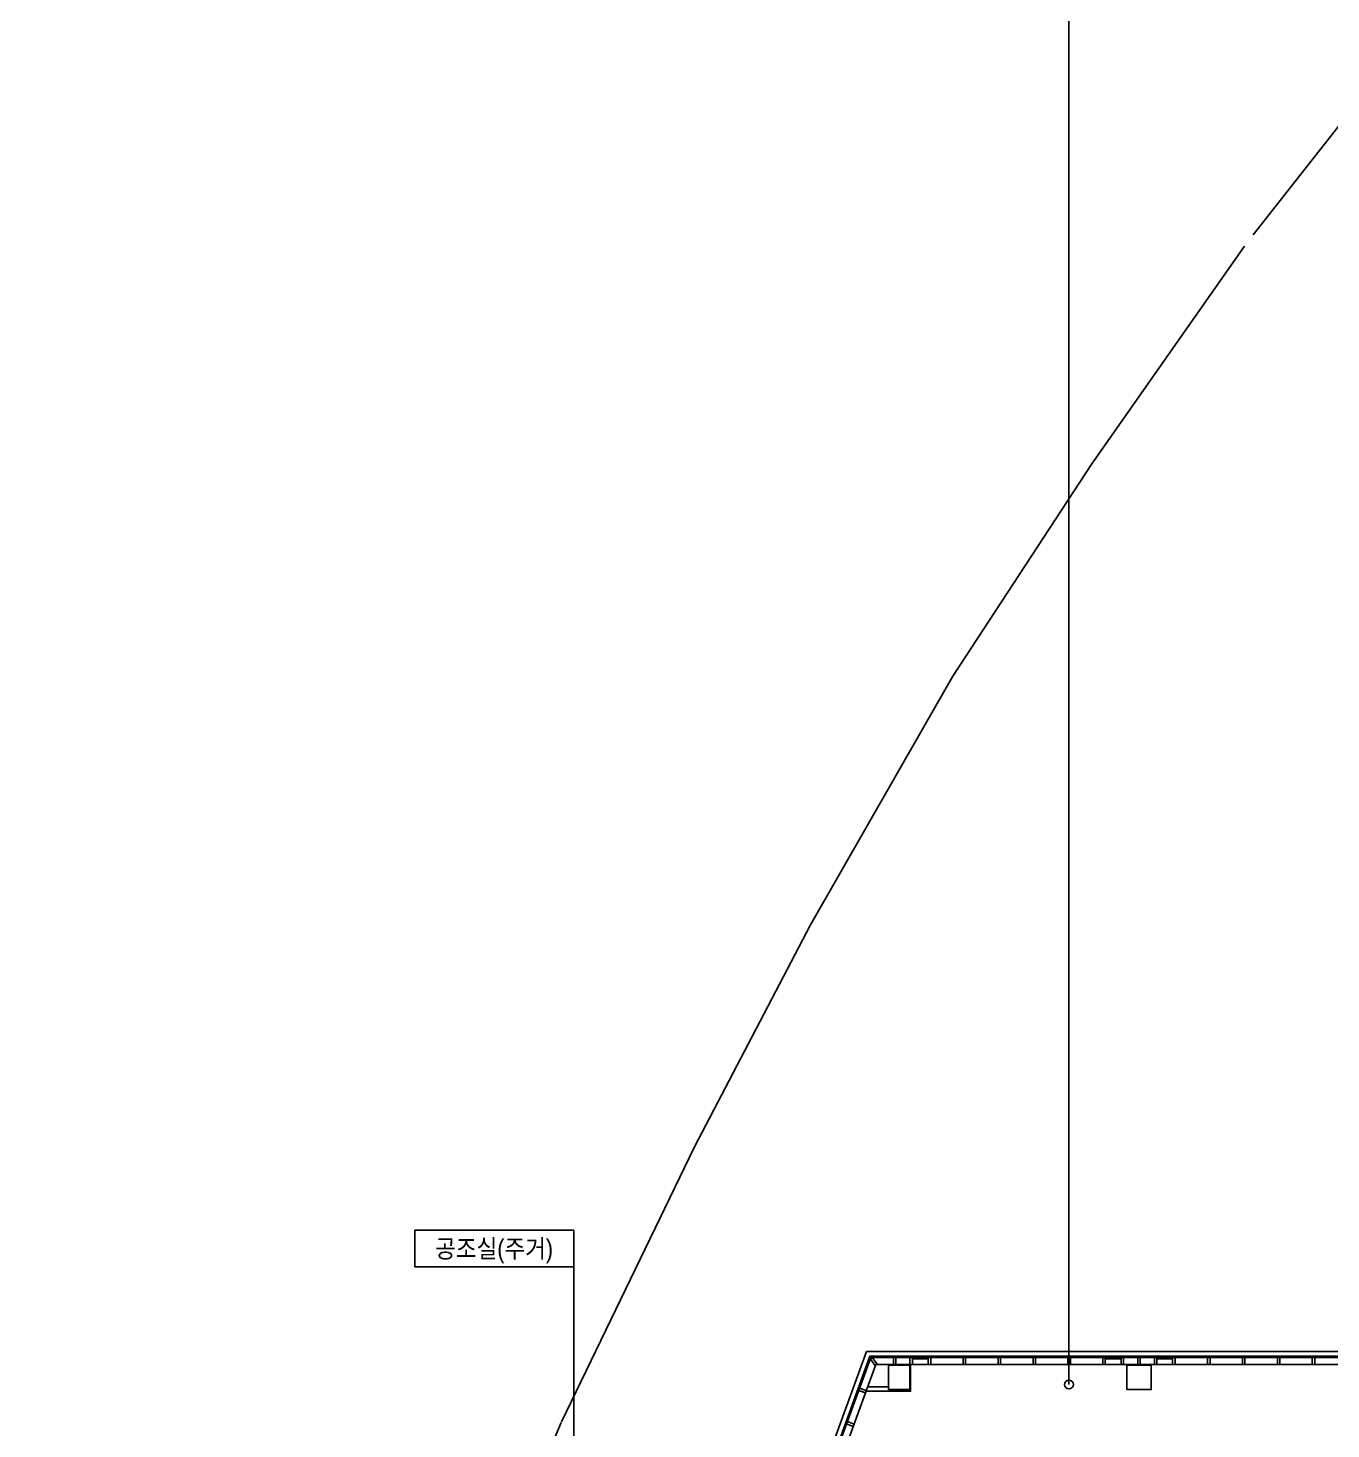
# Model space of a CAD drawing. Header units: millimetres. Extents: x -7448 to 427567, y 91657 to 341328.
# Drawn here: x 71303 to 113958, y 211352 to 257210 of the extents above; entities that cross this region are included whole.
import ezdxf
from ezdxf.enums import TextEntityAlignment as Align

# ---------------------------------------------------------------- set-up
doc = ezdxf.new("R2010")
doc.units = ezdxf.units.MM
doc.header["$LTSCALE"] = 500
doc.header["$MEASUREMENT"] = 0
doc.linetypes.add('CEN-2', pattern=[26, 20, -2, 0, -2, 0, -2])
for name, color, linetype in [('e-plan', 9, 'CONTINUOUS'), ('e-room', 6, 'CONTINUOUS'), ('e-room-box', 7, 'CONTINUOUS')]:
    doc.layers.add(name, color=color, linetype=linetype)
doc.styles.add('돋움', font='Dotum.ttf')

# ---------------------------------------------------------------- blocks, each defined once
blk = doc.blocks.new('A$C5A682445')
at = {"layer": 'e-plan', "linetype": 'CEN-2'}
blk.add_lwpolyline([(0, 0), (-297528, 10), (-297528, 10), (-303990, -8224), (-308983, -15349), (-313535, -22301), (-318191, -30434), (-321988, -37700), (-326350, -46726), (-329347, -53776), (-332994, -63217), (-336011, -72512), (-338199, -80180), (-340420, -89567), (-341938, -97463), (-342555, -101281), (-343809, -111602), (-343809, -111602), (-343809, -111602), (-96696, -114499)], dxfattribs=at)
blk = doc.blocks.new('2F 기둥 140514')
at = {"layer": 'e-plan', "ltscale": 0.5}
for points in [[(39553, 82600), (40253, 82600), (40253, 83400), (39553, 83400)], [(47353, 82600), (48153, 82600), (48153, 83400), (47353, 83400)]]:
    blk.add_lwpolyline(points, close=True, dxfattribs=at)
blk = doc.blocks.new('A$C6B9375F1')
at = {"layer": 'e-plan'}
blk.add_lwpolyline([(-30, 195), (-30, 155), (10, 155), (10, -80), (-70, -80), (-70, 155), (-30, 155)], dxfattribs=at)
blk = doc.blocks.new('syswin520')
at = {"layer": 'e-plan', "ltscale": 0.5}
for p, q in [((470, 0), (50, 0)), ((470, -50), (50, -50))]:
    blk.add_line(p, q, dxfattribs=at)
for points in [[(0, -50), (50, -50), (50, 0), (0, 0)], [(470, -50), (520, -50), (520, 0), (470, 0)]]:
    blk.add_lwpolyline(points, close=True, dxfattribs=at)

msp = doc.modelspace()

# ---------------------------------------------------------------- linework, layer by layer
at = {"layer": 'e-plan'}
for p, q in [((98756, 213892), (90768, 191945)), ((98865, 213737), (90914, 191892)), ((98893, 213697), (90951, 191879)), ((98756, 213892), (120244, 213892)), ((120244, 213737), (98865, 213737)), ((120244, 213697), (98893, 213697)), ((99057, 213462), (92273, 194824)), ((120204, 213462), (99057, 213462))]:
    msp.add_line(p, q, dxfattribs=at)
at = {"layer": 'e-plan', "ltscale": 0.5}
for points in [[(100195, 213462), (100195, 212585), (98738, 212585)], [(99472, 212735), (98793, 212735)]]:
    msp.add_lwpolyline(points, dxfattribs=at)
at = {"layer": 'e-room-box'}
for p, q in [((105379, 263116), (105379, 212809)), ((89171, 216656), (89171, 184776))]:
    msp.add_line(p, q, dxfattribs=at)
msp.add_lwpolyline([(89171, 216656), (83971, 216656), (83971, 217856), (89171, 217856)], close=True, dxfattribs=at)
msp.add_circle((105379, 212809), 145, dxfattribs=at)

# ---------------------------------------------------------------- block references
at = {"layer": 'e-plan'}
for name, p in [('A$C5A682445', (415112, 258292)), ('2F 기둥 140514', (59920, 130042)), ('A$C6B9375F1', (99702, 213542)), ('syswin520', (100255, 213697)), ('A$C6B9375F1', (100845, 213542)), ('A$C6B9375F1', (101988, 213542)), ('A$C6B9375F1', (103131, 213542)), ('A$C6B9375F1', (104274, 213542)), ('A$C6B9375F1', (105416, 213542)), ('A$C6B9375F1', (106559, 213542)), ('syswin520', (106569, 213697)), ('A$C6B9375F1', (107159, 213542)), ('A$C6B9375F1', (107702, 213542)), ('syswin520', (108255, 213697)), ('A$C6B9375F1', (108845, 213542)), ('A$C6B9375F1', (109988, 213542)), ('A$C6B9375F1', (111131, 213542)), ('A$C6B9375F1', (112274, 213542)), ('A$C6B9375F1', (113416, 213542))]:
    msp.add_blockref(name, p, dxfattribs=at)
for p, rotation in [((99034, 213548), 34.97877436966345), ((98668, 212626), 69.99999934060686), ((98269, 211531), 69.99999934060686)]:
    msp.add_blockref('A$C6B9375F1', p, dxfattribs=dict(at, rotation=rotation))
at = {"layer": 'e-plan', "xscale": -1}
for p in [(100185, 213542), (108185, 213542)]:
    msp.add_blockref('A$C6B9375F1', p, dxfattribs=at)

# ---------------------------------------------------------------- texts
at = {"layer": 'e-room', "style": '돋움', "width": 0.9}
msp.add_text('공조실(주거)', height=600, dxfattribs=at).set_placement((86562, 217256), align=Align.MIDDLE_CENTER)

doc.saveas('drawing.dxf')
